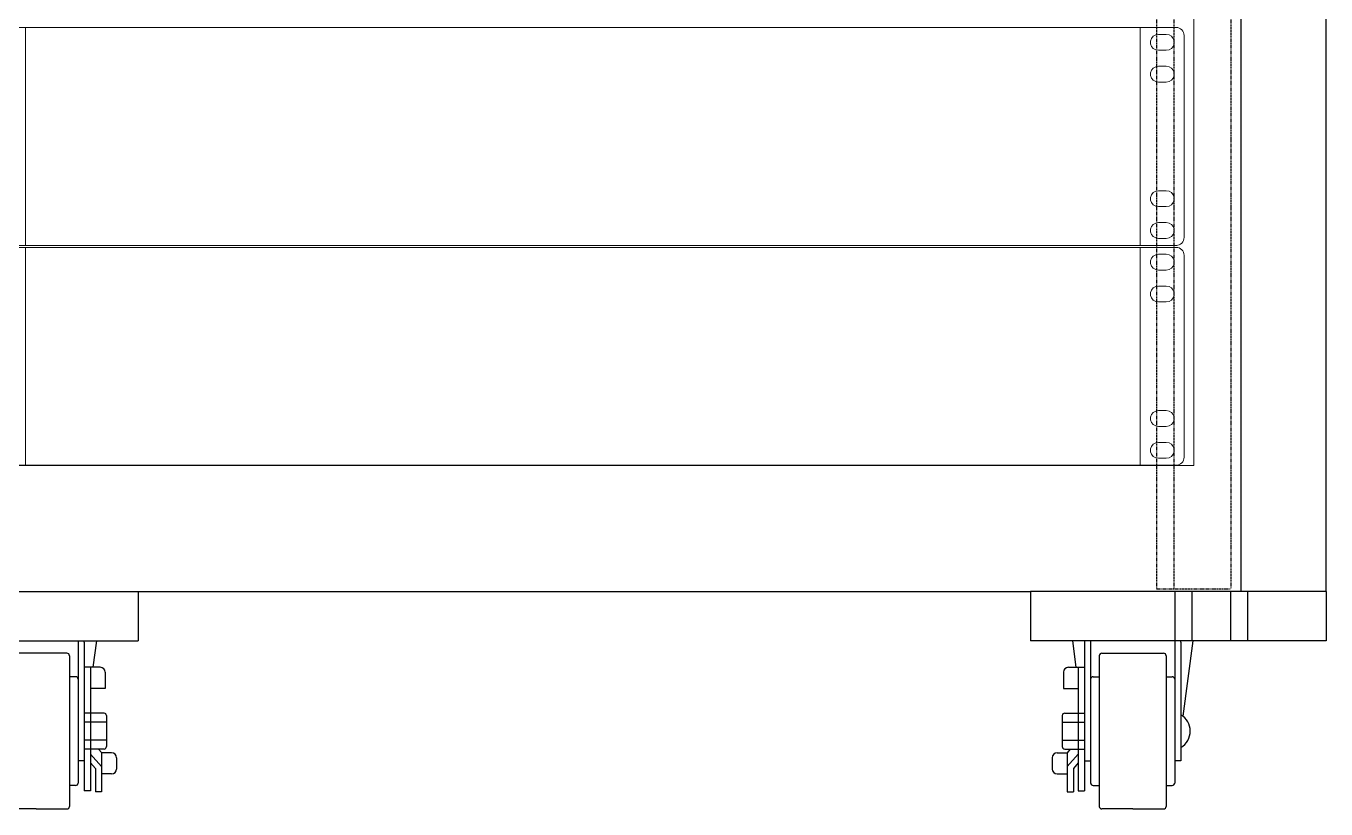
# Model space of a CAD drawing. Header units: millimetres. Extents: x 13198 to 24643, y -4481 to 8091.
# Drawn here: x 16249 to 16775, y 4906 to 5222 of the extents above; entities that cross this region are included whole.
import ezdxf

# ---------------------------------------------------------------- set-up
doc = ezdxf.new("R2010")
doc.units = ezdxf.units.MM
doc.header["$MEASUREMENT"] = 0
doc.linetypes.add('CENTER', pattern=[2, 1.25, -0.25, 0.25, -0.25])
doc.linetypes.add('PHANTOM', pattern=[2.5, 1.25, -0.25, 0.25, -0.25, 0.25, -0.25])
for name, color, linetype in [('0. FORM', 7, 'Continuous'), ('2730M', 2, 'Continuous'), ('CASTER', 1, 'Continuous'), ('CE', 1, 'CENTER'), ('CONER', 3, 'Continuous'), ('MTG-FRAME', 7, 'Continuous'), ('TOP-PANEL', 150, 'Continuous'), ('V-FRAME', 5, 'Continuous')]:
    doc.layers.add(name, color=color, linetype=linetype)

# ---------------------------------------------------------------- blocks, each defined once
blk = doc.blocks.new('blank 2u')
at = {"layer": '2730M', "color": 250, "lineweight": 0}
for p, q in [((41140.47, 4633.02), (41140.41, 4632.39)), ((41140.66, 4633.62), (41140.47, 4633.02)), ((41140.95, 4634.17), (41140.66, 4633.62)), ((41141.35, 4634.65), (41140.95, 4634.17)), ((41141.84, 4635.05), (41141.35, 4634.65)), ((41142.39, 4635.35), (41141.84, 4635.05)), ((41142.99, 4635.53), (41142.39, 4635.35)), ((41143.61, 4635.59), (41142.99, 4635.53)), ((41143.81, 4635.59), (41143.61, 4635.59)), ((41623.98, 4635.59), (41143.81, 4635.59)), ((41624.41, 4635.53), (41623.78, 4635.59)), ((41623.78, 4635.59), (41623.98, 4635.59)), ((41625.01, 4635.35), (41624.41, 4635.53)), ((41625.56, 4635.05), (41625.01, 4635.35)), ((41626.05, 4634.65), (41625.56, 4635.05)), ((41626.45, 4634.17), (41626.05, 4634.65)), ((41626.74, 4633.62), (41626.45, 4634.17)), ((41626.92, 4633.02), (41626.74, 4633.62)), ((41626.99, 4632.39), (41626.92, 4633.02)), ((41140.41, 4632.39), (41140.41, 4550.7)), ((41626.99, 4550.7), (41626.99, 4632.39)), ((41140.41, 4550.7), (41140.47, 4550.07)), ((41140.47, 4550.07), (41140.66, 4549.47)), ((41140.66, 4549.47), (41140.95, 4548.92)), ((41140.95, 4548.92), (41141.35, 4548.44)), ((41626.05, 4548.44), (41626.45, 4548.92)), ((41626.45, 4548.92), (41626.74, 4549.47)), ((41626.74, 4549.47), (41626.92, 4550.07)), ((41626.92, 4550.07), (41626.99, 4550.7)), ((41141.35, 4548.44), (41141.84, 4548.04)), ((41141.84, 4548.04), (41142.39, 4547.74)), ((41142.39, 4547.74), (41142.99, 4547.56)), ((41142.99, 4547.56), (41143.61, 4547.5)), ((41143.61, 4547.5), (41143.81, 4547.5)), ((41143.81, 4547.5), (41623.98, 4547.5)), ((41609.25, 4547.5), (41609.25, 4547.5)), ((41623.78, 4547.5), (41624.41, 4547.56)), ((41624.41, 4547.56), (41625.01, 4547.74)), ((41625.01, 4547.74), (41625.56, 4548.04)), ((41625.56, 4548.04), (41626.05, 4548.44))]:
    blk.add_line(p, q, dxfattribs=at)
for points in [[(41158.34, 4547.5), (41158.34, 4635.59)], [(41609.25, 4635.59), (41609.25, 4547.5)], [(41147.62, 4626.37), (41150.82, 4626.37), (41151.92, 4626.57), (41152.88, 4627.12), (41153.59, 4627.97), (41153.97, 4629.02), (41153.97, 4630.13), (41153.59, 4631.18), (41152.88, 4632.03), (41151.92, 4632.58), (41150.82, 4632.78), (41147.62, 4632.78), (41146.53, 4632.58), (41145.56, 4632.03), (41144.85, 4631.18), (41144.47, 4630.13), (41144.47, 4629.02), (41144.85, 4627.97), (41145.56, 4627.12), (41146.53, 4626.57), (41147.62, 4626.37)], [(41619.78, 4632.78), (41616.58, 4632.78), (41615.48, 4632.58), (41614.52, 4632.03), (41613.8, 4631.18), (41613.42, 4630.13), (41613.42, 4629.02), (41613.8, 4627.97), (41614.52, 4627.12), (41615.48, 4626.57), (41616.58, 4626.37), (41619.78, 4626.37), (41620.87, 4626.57), (41621.83, 4627.12), (41622.55, 4627.97), (41622.93, 4629.02), (41622.93, 4630.13), (41622.55, 4631.18), (41621.83, 4632.03), (41620.87, 4632.58), (41619.78, 4632.78)], [(41147.62, 4613.53), (41150.82, 4613.53), (41151.92, 4613.73), (41152.88, 4614.28), (41153.59, 4615.13), (41153.97, 4616.18), (41153.97, 4617.29), (41153.59, 4618.33), (41152.88, 4619.19), (41151.92, 4619.74), (41150.82, 4619.93), (41147.62, 4619.93), (41146.53, 4619.74), (41145.56, 4619.19), (41144.85, 4618.33), (41144.47, 4617.29), (41144.47, 4616.18), (41144.85, 4615.13), (41145.56, 4614.28), (41146.53, 4613.73), (41147.62, 4613.53)], [(41616.58, 4613.53), (41619.78, 4613.53), (41620.87, 4613.73), (41621.83, 4614.28), (41622.55, 4615.13), (41622.93, 4616.18), (41622.93, 4617.29), (41622.55, 4618.33), (41621.83, 4619.19), (41620.87, 4619.74), (41619.78, 4619.93), (41616.58, 4619.93), (41615.48, 4619.74), (41614.52, 4619.19), (41613.8, 4618.33), (41613.42, 4617.29), (41613.42, 4616.18), (41613.8, 4615.13), (41614.52, 4614.28), (41615.48, 4613.73), (41616.58, 4613.53)], [(41147.62, 4563.16), (41150.82, 4563.16), (41151.92, 4563.35), (41152.88, 4563.9), (41153.59, 4564.76), (41153.97, 4565.8), (41153.97, 4566.91), (41153.59, 4567.96), (41152.88, 4568.81), (41151.92, 4569.36), (41150.82, 4569.56), (41147.62, 4569.56), (41146.53, 4569.36), (41145.56, 4568.81), (41144.85, 4567.96), (41144.47, 4566.91), (41144.47, 4565.8), (41144.85, 4564.76), (41145.56, 4563.9), (41146.53, 4563.35), (41147.62, 4563.16)], [(41616.58, 4563.16), (41619.78, 4563.16), (41620.87, 4563.35), (41621.83, 4563.9), (41622.55, 4564.76), (41622.93, 4565.8), (41622.93, 4566.91), (41622.55, 4567.96), (41621.83, 4568.81), (41620.87, 4569.36), (41619.78, 4569.56), (41616.58, 4569.56), (41615.48, 4569.36), (41614.52, 4568.81), (41613.8, 4567.96), (41613.42, 4566.91), (41613.42, 4565.8), (41613.8, 4564.76), (41614.52, 4563.9), (41615.48, 4563.35), (41616.58, 4563.16)], [(41147.62, 4550.31), (41150.82, 4550.31), (41151.92, 4550.51), (41152.88, 4551.06), (41153.59, 4551.91), (41153.97, 4552.96), (41153.97, 4554.07), (41153.59, 4555.12), (41152.88, 4555.97), (41151.92, 4556.52), (41150.82, 4556.72), (41147.62, 4556.72), (41146.53, 4556.52), (41145.56, 4555.97), (41144.85, 4555.12), (41144.47, 4554.07), (41144.47, 4552.96), (41144.85, 4551.91), (41145.56, 4551.06), (41146.53, 4550.51), (41147.62, 4550.31)], [(41616.58, 4556.72), (41615.48, 4556.52), (41614.52, 4555.97), (41613.8, 4555.12), (41613.42, 4554.07), (41613.42, 4552.96), (41613.8, 4551.91), (41614.52, 4551.06), (41615.48, 4550.51), (41616.58, 4550.31), (41619.78, 4550.31), (41620.87, 4550.51), (41621.83, 4551.06), (41622.55, 4551.91), (41622.93, 4552.96), (41622.93, 4554.07), (41622.55, 4555.12), (41621.83, 4555.97), (41620.87, 4556.52), (41619.78, 4556.72), (41616.58, 4556.72)]]:
    blk.add_lwpolyline(points, dxfattribs=at)

msp = doc.modelspace()

# ---------------------------------------------------------------- linework, layer by layer
at = {"layer": '0. FORM', "color": 7, "linetype": 'Continuous', "lineweight": 13}
for p in [(16721.80869, 6689.34267), (16228.80912, 5044.69267)]:
    msp.add_line(p, (16721.80869, 5044.69267), dxfattribs=at)
at = {"layer": 'CASTER'}
for p, q in [((16670.61003, 4912.66967), (16673.11003, 4912.66967)), ((16675.11197, 4913.0915), (16677.61197, 4913.0915)), ((16681.11197, 4915.25801), (16683.61197, 4915.25801)), ((16681.11197, 4915.25801), (16683.61197, 4915.25801)), ((16710.61197, 4915.25801), (16713.11197, 4915.25801)), ((16697.11197, 4905.75801), (16684.61197, 4905.75801)), ((16697.11197, 4905.75801), (16709.61197, 4905.75801))]:
    msp.add_line(p, q, dxfattribs=at)
for centre, start, end in [((16681.11197, 4916.25801), 180, 270), ((16681.11197, 4916.25801), 180, 270), ((16713.11197, 4916.25801), 270, 0), ((16684.61197, 4906.75801), 180, 270), ((16709.61197, 4906.75801), 270, 0)]:
    msp.add_arc(centre, 1, start, end, dxfattribs=at)
at = {"layer": 'CE', "linetype": 'Continuous'}
for p, q in [((16270.50584, 4973.75801), (16270.50584, 4916.25801)), ((16273.00584, 4973.25801), (16273.00584, 4913.0915)), ((16277.89204, 4973.75801), (16276.47028, 4963.06551)), ((16672.72577, 4973.75801), (16674.14754, 4963.06551)), ((16677.61197, 4973.25801), (16677.61197, 4913.0915)), ((16680.11197, 4973.75801), (16680.11197, 4916.25801)), ((16714.11197, 4973.75801), (16714.11197, 4916.25801)), ((16716.61197, 4973.25801), (16716.61197, 4925.25801)), ((16721.49797, 4973.75801), (16717.44151, 4943.29108)), ((16266.00584, 4968.75801), (16241.00584, 4968.75801)), ((16267.00584, 4967.75801), (16267.00584, 4906.75801)), ((16683.61197, 4967.75801), (16683.61197, 4906.75801)), ((16684.61197, 4968.75801), (16709.61197, 4968.75801)), ((16710.61197, 4967.75801), (16710.61197, 4906.75801)), ((16269.50584, 4959.25801), (16267.00584, 4959.25801)), ((16269.50584, 4959.25801), (16267.00584, 4959.25801)), ((16279.48205, 4963.06551), (16273.00584, 4963.06551)), ((16275.50584, 4963.06551), (16275.50584, 4913.0915)), ((16281.48205, 4961.06551), (16281.48205, 4954.47448)), ((16669.13576, 4961.06551), (16669.13576, 4954.47448)), ((16671.13576, 4963.06551), (16677.61197, 4963.06551)), ((16675.11197, 4963.06551), (16675.11197, 4913.0915)), ((16681.11197, 4959.25801), (16683.61197, 4959.25801)), ((16681.11197, 4959.25801), (16683.61197, 4959.25801)), ((16710.61197, 4959.25801), (16713.11197, 4959.25801)), ((16281.48205, 4954.47448), (16275.50584, 4954.47448)), ((16669.13576, 4954.47448), (16675.11197, 4954.47448)), ((16281.00584, 4944.50801), (16273.00584, 4944.50801)), ((16281.00584, 4944.50801), (16275.50584, 4944.50801)), ((16282.00584, 4943.50801), (16282.00584, 4931.00801)), ((16668.61197, 4943.50801), (16668.61197, 4931.00801)), ((16669.61197, 4944.50801), (16675.11197, 4944.50801)), ((16669.61197, 4944.50801), (16677.61197, 4944.50801)), ((16282.00584, 4940.88301), (16273.00584, 4940.88301)), ((16282.00584, 4940.88301), (16275.50584, 4940.88301)), ((16668.61197, 4940.88301), (16675.11197, 4940.88301)), ((16668.61197, 4940.88301), (16677.61197, 4940.88301)), ((16282.00584, 4933.63301), (16273.00584, 4933.63301)), ((16282.00584, 4933.63301), (16275.50584, 4933.63301)), ((16668.61197, 4933.63301), (16675.11197, 4933.63301)), ((16668.61197, 4933.63301), (16677.61197, 4933.63301)), ((16281.00584, 4930.00801), (16273.00584, 4930.00801)), ((16281.00584, 4930.00801), (16275.50584, 4930.00801)), ((16275.50584, 4927.93723), (16280.00778, 4922.89491)), ((16278.74235, 4930.00801), (16280.07813, 4928.5119)), ((16280.00778, 4928.59069), (16280.00778, 4912.66967)), ((16284.05433, 4928.5119), (16280.07813, 4928.5119)), ((16666.56348, 4928.5119), (16670.53969, 4928.5119)), ((16669.61197, 4930.00801), (16675.11197, 4930.00801)), ((16669.61197, 4930.00801), (16677.61197, 4930.00801)), ((16671.87546, 4930.00801), (16670.53969, 4928.5119)), ((16670.61003, 4928.59069), (16670.61003, 4912.66967)), ((16675.11197, 4927.93723), (16670.61003, 4922.89491)), ((16273.00584, 4925.25801), (16270.50584, 4925.25801)), ((16273.00584, 4925.25801), (16270.50584, 4925.25801)), ((16275.50584, 4924.37123), (16277.50778, 4922.12899)), ((16286.05433, 4926.5119), (16286.05433, 4921.92087)), ((16664.56348, 4926.5119), (16664.56348, 4921.92087)), ((16675.11197, 4924.37123), (16673.11003, 4922.12899)), ((16677.61197, 4925.25801), (16680.11197, 4925.25801)), ((16677.61197, 4925.25801), (16680.11197, 4925.25801)), ((16716.61197, 4925.25801), (16714.11197, 4925.25801)), ((16277.50778, 4922.12899), (16277.50778, 4912.66967)), ((16284.05433, 4919.92087), (16280.07813, 4919.92087)), ((16666.56348, 4919.92087), (16670.53969, 4919.92087)), ((16673.11003, 4922.12899), (16673.11003, 4912.66967)), ((16269.50584, 4915.25801), (16267.00584, 4915.25801)), ((16269.50584, 4915.25801), (16267.00584, 4915.25801)), ((16275.50584, 4913.0915), (16273.00584, 4913.0915)), ((16280.00778, 4912.66967), (16277.50778, 4912.66967)), ((16253.50584, 4905.75801), (16241.00584, 4905.75801)), ((16253.50584, 4905.75801), (16266.00584, 4905.75801))]:
    msp.add_line(p, q, dxfattribs=at)
for centre, radius, start, end in [((16268.00584, 4973.25801), 5, 0, 5.7391705), ((16682.61197, 4973.25801), 5, 174.2608295, 180), ((16711.61197, 4973.25801), 5, 0, 5.7391705), ((16266.00584, 4967.75801), 1, 0, 90), ((16684.61197, 4967.75801), 1, 90, 180), ((16709.61197, 4967.75801), 1, 0, 90), ((16269.50584, 4958.25801), 1, 0, 90), ((16269.50584, 4958.25801), 1, 0, 90), ((16279.48205, 4961.06551), 2, 0, 90), ((16671.13576, 4961.06551), 2, 90, 180), ((16681.11197, 4958.25801), 1, 90, 180), ((16681.11197, 4958.25801), 1, 90, 180), ((16713.11197, 4958.25801), 1, 0, 90), ((16713.11197, 4958.25801), 1, 0, 90), ((16281.00584, 4943.50801), 1, 0, 90), ((16669.61197, 4943.50801), 1, 90, 180), ((16712.70989, 4937.25801), 7.66721, 300.5925719, 59.4074281), ((16281.00584, 4931.00801), 1, 270, 0), ((16284.05433, 4926.5119), 2, 0, 90), ((16666.56348, 4926.5119), 2, 90, 180), ((16669.61197, 4931.00801), 1, 180, 270), ((16284.05433, 4921.92087), 2, 270, 0), ((16666.56348, 4921.92087), 2, 180, 270), ((16269.50584, 4916.25801), 1, 270, 0), ((16269.50584, 4916.25801), 1, 270, 0), ((16266.00584, 4906.75801), 1, 270, 0)]:
    msp.add_arc(centre, radius, start, end, dxfattribs=at)
at = {"layer": 'CONER', "linetype": 'Continuous'}
for p, q in [((16175.30891, 4993.75801), (16294.80891, 4993.75801)), ((16294.80891, 4993.75801), (16294.80891, 4973.75801)), ((16775.30891, 4993.75801), (16655.80891, 4993.75801)), ((16655.80891, 4993.75801), (16655.80891, 4973.75801)), ((16714.11197, 4993.75801), (16714.11197, 4973.75801)), ((16720.97054, 4993.75801), (16720.97054, 4973.75801)), ((16736.64727, 4993.75801), (16736.64727, 4973.75801)), ((16743.50584, 4993.75801), (16743.50584, 4973.75801)), ((16775.30891, 4993.75801), (16775.30891, 4973.75801)), ((16175.30891, 4973.75801), (16294.80891, 4973.75801)), ((16775.30891, 4973.75801), (16655.80891, 4973.75801))]:
    msp.add_line(p, q, dxfattribs=at)
at = {"layer": 'MTG-FRAME', "color": 4, "linetype": 'PHANTOM'}
for p, q in [((16706.80859, 6714.75801), (16706.80859, 4994.75801)), ((16713.75859, 6714.75801), (16713.75859, 4994.75801)), ((16736.80859, 6714.75801), (16736.80859, 4994.75801)), ((16706.80859, 4994.75801), (16736.80859, 4994.75801))]:
    msp.add_line(p, q, dxfattribs=at)
at = {"layer": 'TOP-PANEL', "linetype": 'Continuous'}
msp.add_line((16294.80891, 4993.75801), (16655.80891, 4993.76164), dxfattribs=at)
at = {"layer": 'V-FRAME'}
for p, q in [((16740.90848, 6715.75801), (16740.90848, 4993.75801)), ((16775.30848, 6715.75801), (16775.30848, 4993.75801)), ((16775.30848, 4993.75801), (16728.90797, 4993.75801))]:
    msp.add_line(p, q, dxfattribs=at)

# ---------------------------------------------------------------- block references
at = {"color": 7, "linetype": 'Continuous', "lineweight": -3}
for p in [(-24909.06844, 586.19466), (-24909.06844, 497.29466)]:
    msp.add_blockref('blank 2u', p, dxfattribs=at)

doc.saveas('drawing.dxf')
